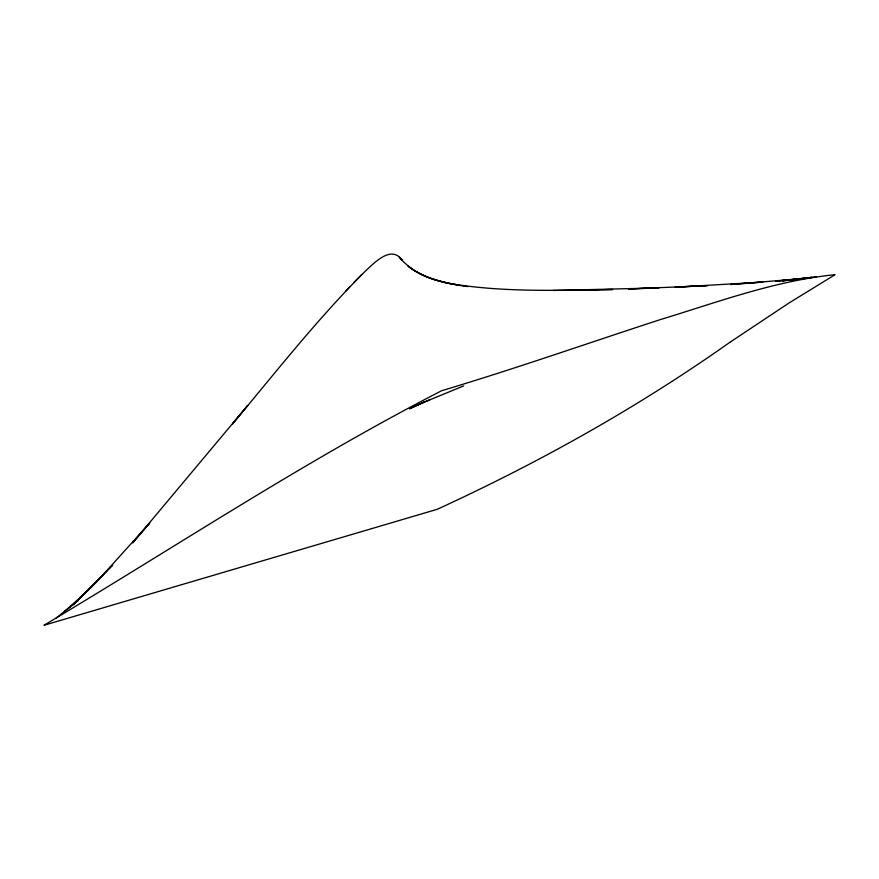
<?xml version="1.0" encoding="UTF-8"?>
<svg xmlns="http://www.w3.org/2000/svg" width="879" height="879" viewBox="0 0 879 879"><rect width="100%" height="100%" fill="white"/><g stroke="black" fill="none" stroke-linecap="round" stroke-linejoin="round"><path stroke-width="1.32" d="M399.033 256.91L402.263 260.316C391.232 244.318 373.894 263.293 364.818 271.655C317.22 319.176 275.72 372.355 232.572 423.832L247.746 405.406L132.696 542.848L149.672 523.093L96.778 581.711L73.188 604.763L112.721 565.021L87.548 590.875L64.31 611.696L78.099 600.544L56.278 617.981M345.667 291.18L349.567 287.07M361.807 274.49L354.237 282.148M423.81 402.099L409.504 408.79L430.15 399.495M416.009 405.538L463.705 385.892M816.25 276.72L782.53 280.873L812.009 277.412L775.937 281.159L807.614 278.182L730.68 284.499L762.884 282.093L675.061 287.191L707.485 285.642L628.606 288.971L658.887 287.905L553.221 290.488M577.437 290.147L612.63 289.521C557.451 290.323 501.755 292.542 447.147 283.104C433.226 279.83 419.184 275.259 408.01 265.996C422.359 277.709 440.95 281.851 458.761 285.06M467.87 286.609C443.455 283.302 416.778 277.676 400.044 257.976M729.746 342.392C637.879 407.307 539.431 462.398 437.248 509.293L43.95 625.288C176.196 546.485 304.683 461.145 441.752 390.672C515.358 368.719 587.809 343.162 660.843 319.44C718.099 301.991 775.135 280.709 835.05 274.688L789.199 302.87L729.746 342.392"/></g></svg>
